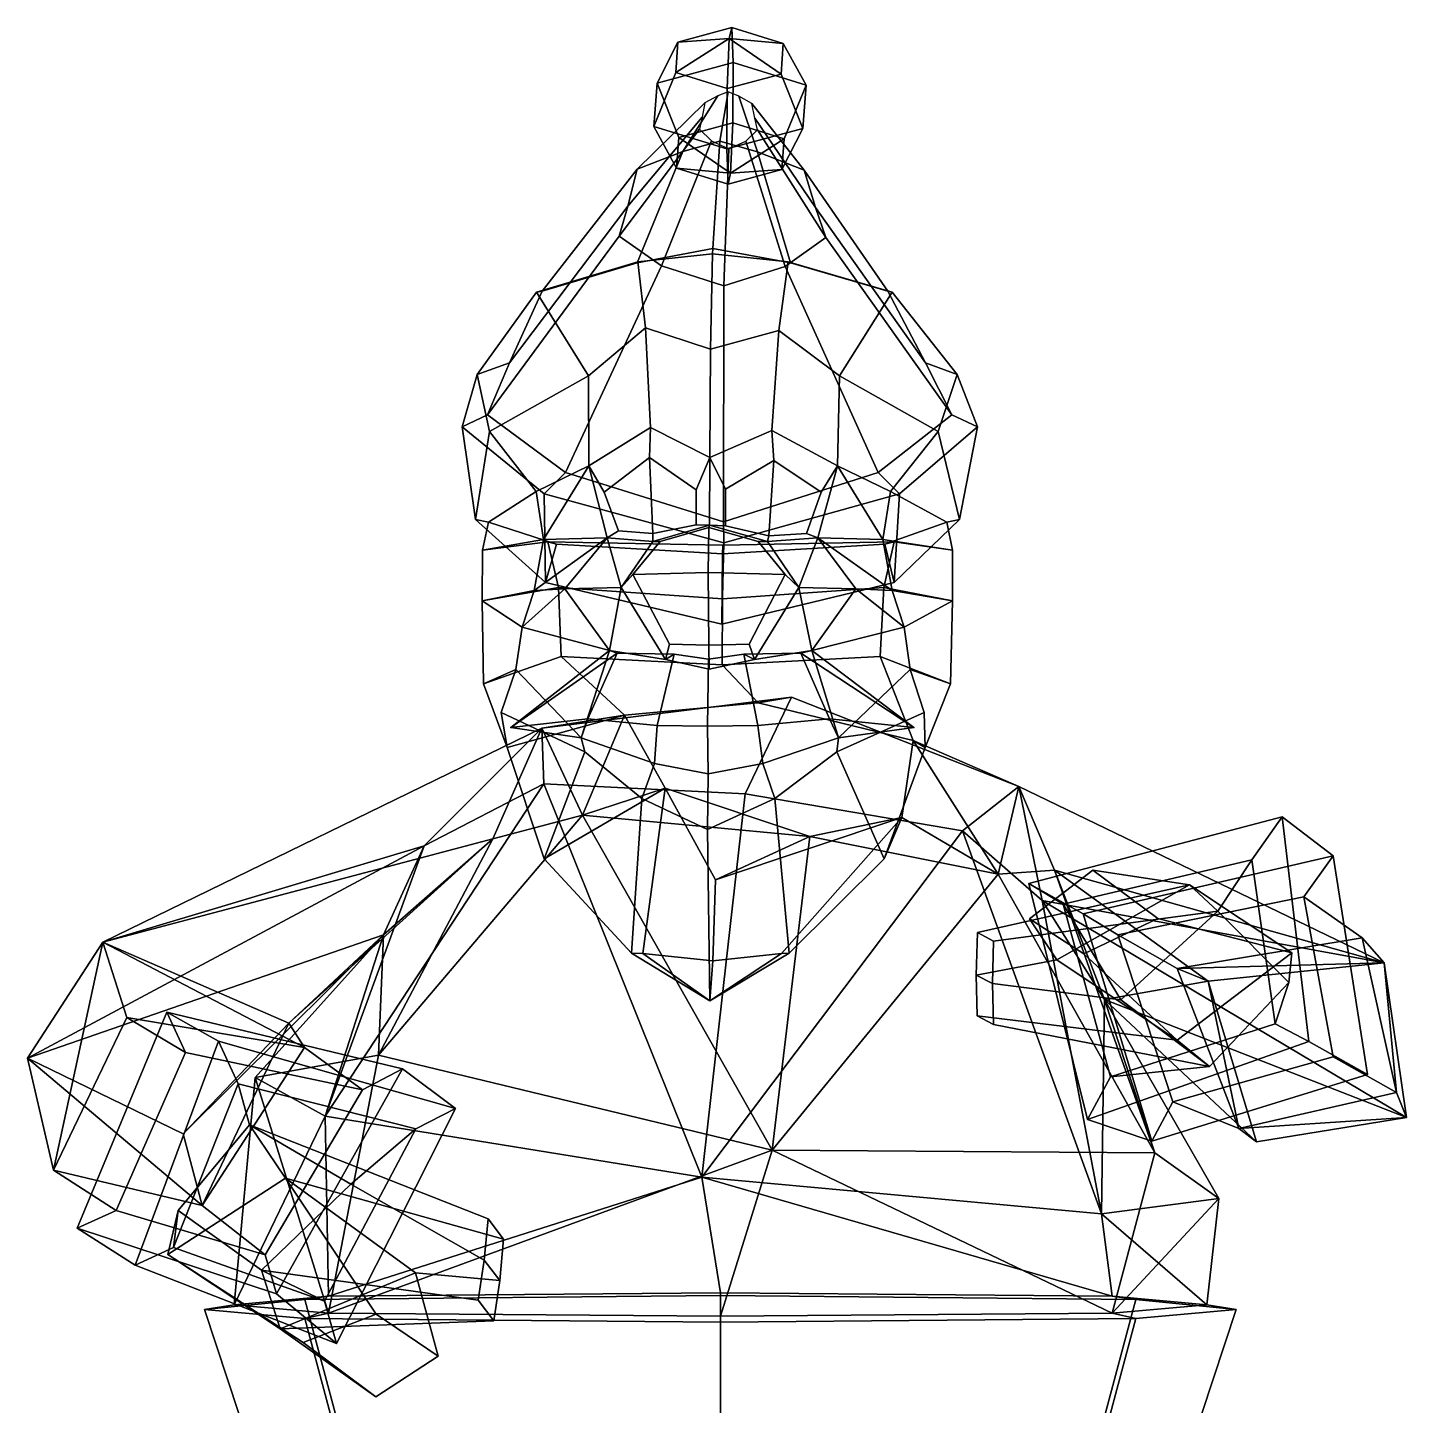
# Model space of a CAD drawing. Extents: x -183 to 173, y -148 to 388.
# Drawn here: x -182.5 to 173.4, y 32.9 to 388.4 of the extents above; entities that cross this region are included whole.
import ezdxf

# ---------------------------------------------------------------- set-up
doc = ezdxf.new("R2010")
doc.units = 0

msp = doc.modelspace()

# ---------------------------------------------------------------- linework, layer by layer
for p in [(-57.763596, 207.802673, 108.429733), (46.193691, 207.802673, 111.631088)]:
    msp.add_point(p)
for points in [[(-14.665961, 384.682983, -28.622747), (-0.774449, 388.431488, -34.444443), (-0.414084, 379.385986, -47.337162), (-20.059666, 374.084808, -39.104107)], [(-1.410165, 385.654297, -18.608929), (-0.774449, 388.431488, -34.444443), (-14.665961, 384.682983, -28.622747)], [(-1.410165, 385.654297, -18.608929), (12.529898, 384.30484, -27.597292), (-0.774449, 388.431488, -34.444443)], [(12.529898, 384.30484, -27.597292), (18.401079, 373.550049, -37.653893), (-0.414084, 379.385986, -47.337162), (-0.774449, 388.431488, -34.444443)], [(-20.890083, 362.947693, -21.187737), (-15.253153, 376.807861, -15.95401), (-14.665961, 384.682983, -28.622747), (-20.059666, 374.084808, -39.104107)], [(-1.948836, 372.681244, -9.106914), (-1.410165, 385.654297, -18.608929), (-15.253153, 376.807861, -15.95401)], [(-15.253153, 376.807861, -15.95401), (-1.410165, 385.654297, -18.608929), (-14.665961, 384.682983, -28.622747)], [(-1.948836, 372.681244, -9.106914), (11.942706, 376.429718, -14.928555), (-1.410165, 385.654297, -18.608929)], [(11.942706, 376.429718, -14.928555), (12.529898, 384.30484, -27.597292), (-1.410165, 385.654297, -18.608929)], [(17.57066, 362.412903, -19.737524), (18.401079, 373.550049, -37.653893), (12.529898, 384.30484, -27.597292), (11.942706, 376.429718, -14.928555)], [(-14.431678, 360.067963, -43.913025), (-20.059666, 374.084808, -39.104107), (-0.414084, 379.385986, -47.337162), (-0.540166, 363.816467, -49.734718)], [(12.764179, 359.689819, -42.887569), (-0.540166, 363.816467, -49.734718), (-0.414084, 379.385986, -47.337162), (18.401079, 373.550049, -37.653893)], [(-2.074917, 357.111755, -11.504498), (-1.948836, 372.681244, -9.106914), (-15.253153, 376.807861, -15.95401), (-20.890083, 362.947693, -21.187737)], [(-20.890083, 362.947693, -21.187737), (-20.059666, 374.084808, -39.104107), (-14.431678, 360.067963, -43.913025), (-15.01887, 352.192841, -31.244287)], [(-2.074917, 357.111755, -11.504498), (17.57066, 362.412903, -19.737524), (11.942706, 376.429718, -14.928555), (-1.948836, 372.681244, -9.106914)], [(-4.37944, 370.825378, -17.137192), (-7.699285, 369.038971, -18.415272), (-25.207827, 351.890045, 28.787086), (-13.413349, 356.475525, 34.154537)], [(-1.696675, 371.857574, -16.363199), (-4.37944, 370.825378, -17.137192), (-13.413349, 356.475525, 34.154537), (-3.867785, 359.135712, 37.376846)], [(-1.696675, 371.857574, -16.363199), (-3.867785, 359.135712, 37.376846), (5.827796, 356.36087, 34.80405), (1.007055, 370.750488, -16.934086)], [(1.007055, 370.750488, -16.934086), (5.827796, 356.36087, 34.80405), (17.879326, 351.633331, 30.241556), (4.362823, 368.871246, -17.960455)], [(17.57066, 362.412903, -19.737524), (12.176987, 351.814697, -30.21883), (12.764179, 359.689819, -42.887569), (18.401079, 373.550049, -37.653893)], [(-7.699285, 369.038971, -18.415272), (-8.411701, 365.274353, -20.816711), (-27.620081, 342.315125, 18.470539), (-25.207827, 351.890045, 28.787086)], [(4.362823, 368.871246, -17.960455), (17.879326, 351.633331, 30.241556), (20.82102, 342.026489, 20.105738), (5.149226, 365.085785, -20.305378)], [(-8.411701, 365.274353, -20.816711), (-9.067967, 362.23877, -22.756891), (-29.857391, 334.593292, 10.138931), (-27.620081, 342.315125, 18.470539)], [(-1.078848, 350.843384, -40.232655), (-14.431678, 360.067963, -43.913025), (-0.540166, 363.816467, -49.734718)], [(-1.078848, 350.843384, -40.232655), (-0.540166, 363.816467, -49.734718), (12.764179, 359.689819, -42.887569)], [(5.149226, 365.085785, -20.305378), (20.82102, 342.026489, 20.105738), (23.485409, 334.275482, 11.939594), (5.865175, 362.031128, -22.193817)], [(-9.067967, 362.23877, -22.756891), (-6.040274, 359.220398, -24.515091), (-18.937603, 326.966949, 2.437042), (-29.857391, 334.593292, 10.138931)], [(-2.074917, 357.111755, -11.504498), (-20.890083, 362.947693, -21.187737), (-15.01887, 352.192841, -31.244287), (-1.714552, 348.066223, -24.39719)], [(-15.01887, 352.192841, -31.244287), (-14.431678, 360.067963, -43.913025), (-1.078848, 350.843384, -40.232655)], [(-2.074917, 357.111755, -11.504498), (-1.714552, 348.066223, -24.39719), (12.176987, 351.814697, -30.21883), (17.57066, 362.412903, -19.737524)], [(12.176987, 351.814697, -30.21883), (-1.078848, 350.843384, -40.232655), (12.764179, 359.689819, -42.887569)], [(5.865175, 362.031128, -22.193817), (23.485409, 334.275482, 11.939594), (12.983082, 326.776764, 3.51457), (2.895817, 359.096161, -24.178144)], [(-49.733017, 320.393585, 73.479614), (-25.21385, 327.722839, 84.940117), (-13.413349, 356.475525, 34.154537), (-25.207827, 351.890045, 28.787086)], [(-5.633788, 331.404694, 92.005562), (-3.867785, 359.135712, 37.376846), (-13.413349, 356.475525, 34.154537), (-25.21385, 327.722839, 84.940117)], [(-6.040274, 359.220398, -24.515091), (-1.552576, 357.152924, -25.607298), (-2.836637, 321.777069, -2.456489), (-18.937603, 326.966949, 2.437042)], [(-5.633788, 331.404694, 92.005562), (14.343919, 327.722839, 86.158295), (5.827796, 356.36087, 34.80405), (-3.867785, 359.135712, 37.376846)], [(2.895817, 359.096161, -24.178144), (12.983082, 326.776764, 3.51457), (-2.836637, 321.777069, -2.456489), (-1.552576, 357.152924, -25.607298)], [(39.521812, 320.393585, 76.228218), (17.879326, 351.633331, 30.241556), (5.827796, 356.36087, 34.80405), (14.343919, 327.722839, 86.158295)], [(-58.111385, 301.916931, 51.838196), (-49.733017, 320.393585, 73.479614), (-25.207827, 351.890045, 28.787086), (-27.620081, 342.315125, 18.470539)], [(-1.714552, 348.066223, -24.39719), (-15.01887, 352.192841, -31.244287), (-1.078848, 350.843384, -40.232655)], [(-1.714552, 348.066223, -24.39719), (-1.078848, 350.843384, -40.232655), (12.176987, 351.814697, -30.21883)], [(49.215935, 301.916901, 55.143341), (20.82102, 342.026489, 20.105738), (17.879326, 351.633331, 30.241556), (39.521812, 320.393585, 76.228218)], [(-63.795689, 288.49353, 32.724415), (-58.111385, 301.916931, 51.838196), (-27.620081, 342.315125, 18.470539), (-29.857391, 334.593292, 10.138931)], [(56.065571, 288.4935, 36.415539), (23.485409, 334.275482, 11.939594), (20.82102, 342.026489, 20.105738), (49.215935, 301.916901, 55.143341)], [(-43.734264, 273.62616, 17.649656), (-63.795689, 288.49353, 32.724415), (-29.857391, 334.593292, 10.138931), (-18.937603, 326.966949, 2.437042)], [(-5.779054, 330.073425, 96.722786), (-5.633788, 331.404694, 92.005562), (-25.21385, 327.722839, 84.940117), (-24.991432, 327.950592, 90.344574)], [(-5.779054, 330.073425, 96.722786), (13.789377, 327.950592, 91.538826), (14.343919, 327.722839, 86.158295), (-5.633788, 331.404694, 92.005562)], [(36.969723, 273.62616, 20.134935), (12.983082, 326.776764, 3.51457), (23.485409, 334.275482, 11.939594), (56.065571, 288.4935, 36.415539)], [(-23.049641, 310.933472, 103.858185), (-24.991432, 327.950592, 90.344574), (-51.138714, 320.112152, 78.764809), (-37.794567, 298.526672, 97.269722)], [(-24.991432, 327.950592, 90.344574), (-25.21385, 327.722839, 84.940117), (-49.733017, 320.393585, 73.479614), (-51.138714, 320.112152, 78.764809)], [(-6.247563, 305.447083, 111.936508), (-5.779054, 330.073425, 96.722786), (-24.991432, 327.950592, 90.344574), (-23.049641, 310.933472, 103.858185)], [(-6.247563, 305.447083, 111.936508), (11.410066, 310.249695, 105.349007), (13.789377, 327.950592, 91.538826), (-5.779054, 330.073425, 96.722786)], [(11.410066, 310.249695, 105.349007), (27.013762, 298.526672, 99.265503), (40.59964, 320.112152, 81.58989), (13.789377, 327.950592, 91.538826)], [(13.789377, 327.950592, 91.538826), (40.59964, 320.112152, 81.58989), (39.521812, 320.393585, 76.228218), (14.343919, 327.722839, 86.158295)], [(-2.926732, 260.913422, 4.099665), (-43.734264, 273.62616, 17.649656), (-18.937603, 326.966949, 2.437042), (-2.836637, 321.777069, -2.456489)], [(-2.926732, 260.913422, 4.099665), (-2.836637, 321.777069, -2.456489), (12.983082, 326.776764, 3.51457), (36.969723, 273.62616, 20.134935)], [(-51.138714, 320.112152, 78.764809), (-49.733017, 320.393585, 73.479614), (-58.111385, 301.916931, 51.838196), (-66.501694, 298.949829, 54.685814)], [(40.59964, 320.112152, 81.58989), (57.415119, 298.949829, 58.501831), (49.215935, 301.916901, 55.143341), (39.521812, 320.393585, 76.228218)], [(-37.794567, 298.526672, 97.269722), (-51.138714, 320.112152, 78.764809), (-66.501694, 298.949829, 54.685814), (-63.323288, 284.214355, 82.955971)], [(27.013762, 298.526672, 99.265503), (52.503235, 284.214325, 86.52285), (57.415119, 298.949829, 58.501831), (40.59964, 320.112152, 81.58989)], [(-23.049641, 310.933472, 103.858185), (-37.794567, 298.526672, 97.269722), (-37.674686, 275.38208, 102.886467), (-21.788818, 285.242249, 113.879646)], [(-6.247563, 305.447083, 111.936508), (-23.049641, 310.933472, 103.858185), (-21.788818, 285.242249, 113.879646), (-6.419918, 277.47171, 117.533348)], [(-6.247563, 305.447083, 111.936508), (-6.419918, 277.47171, 117.533348), (9.544523, 284.460419, 114.96431), (11.410066, 310.249695, 105.349007)], [(11.410066, 310.249695, 105.349007), (9.544523, 284.460419, 114.96431), (26.548496, 275.38208, 104.86422), (27.013762, 298.526672, 99.265503)], [(-66.501694, 298.949829, 54.685814), (-58.111385, 301.916931, 51.838196), (-63.795689, 288.49353, 32.724415), (-70.346657, 285.394348, 32.511021)], [(57.415119, 298.949829, 58.501831), (62.617249, 285.394348, 36.605644), (56.065571, 288.4935, 36.415539), (49.215935, 301.916901, 55.143341)], [(-63.323288, 284.214355, 82.955971), (-66.501694, 298.949829, 54.685814), (-70.346657, 285.394348, 32.511021), (-66.963081, 261.473633, 52.568161)], [(-51.27343, 268.750305, 86.899651), (-37.674686, 275.38208, 102.886467), (-37.794567, 298.526672, 97.269722), (-63.323288, 284.214355, 82.955971)], [(40.23354, 268.750305, 89.717606), (52.503235, 284.214325, 86.52285), (27.013762, 298.526672, 99.265503), (26.548496, 275.38208, 104.86422)], [(52.503235, 284.214325, 86.52285), (58.005939, 261.473633, 56.41658), (62.617249, 285.394348, 36.605644), (57.415119, 298.949829, 58.501831)], [(-70.346657, 285.394348, 32.511021), (-63.795689, 288.49353, 32.724415), (-43.734264, 273.62616, 17.649656), (-49.228775, 268.098877, 16.45369)], [(62.617249, 285.394348, 36.605644), (42.527412, 268.098877, 19.27932), (36.969723, 273.62616, 20.134935), (56.065571, 288.4935, 36.415539)], [(-66.963081, 261.473633, 52.568161), (-70.346657, 285.394348, 32.511021), (-49.228775, 268.098877, 16.45369), (-48.824905, 245.246094, 32.426498)], [(-22.047392, 277.45752, 113.866714), (-21.788818, 285.242249, 113.879646), (-37.674686, 275.38208, 102.886467), (-33.690636, 268.586578, 104.139587)], [(-22.047392, 277.45752, 113.866714), (-9.968741, 269.18219, 116.301605), (-6.419918, 277.47171, 117.533348), (-21.788818, 285.242249, 113.879646)], [(58.005939, 261.473633, 56.41658), (41.141476, 245.246063, 35.19701), (42.527412, 268.098877, 19.27932), (62.617249, 285.394348, 36.605644)], [(-63.323288, 284.214355, 82.955971), (-66.963081, 261.473633, 52.568161), (-63.609589, 260.825653, 51.06192), (-51.27343, 268.750305, 86.899651)], [(10.060052, 276.752808, 114.690994), (9.544523, 284.460419, 114.96431), (-6.419918, 277.47171, 117.533348), (-2.354457, 269.31073, 116.709999)], [(10.060052, 276.752808, 114.690994), (22.334066, 268.57486, 103.357361), (26.548496, 275.38208, 104.86422), (9.544523, 284.460419, 114.96431)], [(52.503235, 284.214325, 86.52285), (40.23354, 268.750305, 89.717606), (54.751484, 260.825653, 54.706844), (58.005939, 261.473633, 56.41658)], [(-49.342075, 256.295074, 88.274399), (-37.674686, 275.38208, 102.886467), (-51.27343, 268.750305, 86.899651)], [(-32.920647, 256.776367, 108.684898), (-37.674686, 275.38208, 102.886467), (-49.342075, 256.295074, 88.274399)], [(-30.050776, 258.562134, 107.676445), (-33.690636, 268.586578, 104.139587), (-37.674686, 275.38208, 102.886467), (-32.920647, 256.776367, 108.684898)], [(-21.123627, 257.895386, 113.087952), (-22.047392, 277.45752, 113.866714), (-33.690636, 268.586578, 104.139587), (-30.050776, 258.562134, 107.676445)], [(-9.968741, 269.18219, 116.301605), (-22.047392, 277.45752, 113.866714), (-21.123627, 257.895386, 113.087952), (-10.009377, 260.121613, 117.621185)], [(-10.009377, 260.121613, 117.621185), (-6.524918, 260.042236, 120.94297), (-6.419918, 277.47171, 117.533348), (-9.968741, 269.18219, 116.301605)], [(-2.401805, 259.873718, 118.247513), (-2.354457, 269.31073, 116.709999), (-6.419918, 277.47171, 117.533348), (-6.524918, 260.042236, 120.94297)], [(-2.354457, 269.31073, 116.709999), (-2.401805, 259.873718, 118.247513), (8.781822, 257.250854, 113.411308), (10.060052, 276.752808, 114.690994)], [(8.781822, 257.250854, 113.411308), (18.534462, 257.916504, 107.378403), (22.334066, 268.57486, 103.357361), (10.060052, 276.752808, 114.690994)], [(18.534462, 257.916504, 107.378403), (21.446678, 256.776367, 110.359138), (26.548496, 275.38208, 104.86422), (22.334066, 268.57486, 103.357361)], [(21.446678, 256.776367, 110.359138), (38.221256, 256.295074, 90.970909), (26.548496, 275.38208, 104.86422)], [(38.221256, 256.295074, 90.970909), (40.23354, 268.750305, 89.717606), (26.548496, 275.38208, 104.86422)], [(-49.228775, 268.098877, 16.45369), (-43.734264, 273.62616, 17.649656), (-2.926732, 260.913422, 4.099665), (-2.867269, 255.430573, 2.168707)], [(42.527412, 268.098877, 19.27932), (-2.867269, 255.430573, 2.168707), (-2.926732, 260.913422, 4.099665), (36.969723, 273.62616, 20.134935)], [(-51.27343, 268.750305, 86.899651), (-63.609589, 260.825653, 51.06192), (-65.133423, 253.585815, 51.669468), (-49.342075, 256.295074, 88.274399)], [(-48.824905, 245.246094, 32.426498), (-49.228775, 268.098877, 16.45369), (-2.867269, 255.430573, 2.168707), (-3.331119, 234.490295, 17.231268)], [(41.141476, 245.246063, 35.19701), (-3.331119, 234.490295, 17.231268), (-2.867269, 255.430573, 2.168707), (42.527412, 268.098877, 19.27932)], [(40.23354, 268.750305, 89.717606), (38.221256, 256.295074, 90.970909), (56.235039, 253.585815, 55.407005), (54.751484, 260.825653, 54.706844)], [(-66.963081, 261.473633, 52.568161), (-48.824905, 245.246094, 32.426498), (-46.049946, 255.138611, 26.334406), (-63.609589, 260.825653, 51.06192)], [(-65.133423, 253.585815, 51.669468), (-63.609589, 260.825653, 51.06192), (-46.049946, 255.138611, 26.334406), (-48.237137, 255.701111, 22.234213)], [(-21.123627, 257.895386, 113.087952), (-21.161768, 255.826233, 115.395149), (-6.524918, 260.042236, 120.94297), (-10.009377, 260.121613, 117.621185)], [(-6.71127, 259.411011, 135.388733), (-6.524918, 260.042236, 120.94297), (-21.161768, 255.826233, 115.395149), (-19.225603, 255.797424, 131.669815)], [(-6.71127, 259.411011, 135.388733), (6.00818, 255.797424, 132.446884), (8.425563, 255.826233, 116.30629), (-6.524918, 260.042236, 120.94297)], [(8.781822, 257.250854, 113.411308), (-2.401805, 259.873718, 118.247513), (-6.524918, 260.042236, 120.94297), (8.425563, 255.826233, 116.30629)], [(58.005939, 261.473633, 56.41658), (54.751484, 260.825653, 54.706844), (38.746632, 255.138611, 28.945713), (41.141476, 245.246063, 35.19701)], [(56.235039, 253.585815, 55.407005), (41.181965, 255.701111, 24.987871), (38.746632, 255.138611, 28.945713), (54.751484, 260.825653, 54.706844)], [(-49.342075, 256.295074, 88.274399), (-65.133423, 253.585815, 51.669468), (-65.243423, 240.523987, 54.533901), (-51.799145, 243.205963, 88.733574)], [(-51.799145, 243.205963, 88.733574), (-32.920647, 256.776367, 108.684898), (-49.342075, 256.295074, 88.274399)], [(-43.864357, 243.605652, 112.220879), (-32.920647, 256.776367, 108.684898), (-51.799145, 243.205963, 88.733574)], [(-43.864357, 243.605652, 112.220879), (-29.332556, 243.917603, 115.69207), (-32.920647, 256.776367, 108.684898)], [(-21.123627, 257.895386, 113.087952), (-30.050776, 258.562134, 107.676445), (-32.920647, 256.776367, 108.684898), (-21.161768, 255.826233, 115.395149)], [(-29.332556, 243.917603, 115.69207), (-21.161768, 255.826233, 115.395149), (-32.920647, 256.776367, 108.684898)], [(-6.857255, 247.826416, 140.129303), (-6.71127, 259.411011, 135.388733), (-19.225603, 255.797424, 131.669815), (-26.349178, 247.307465, 133.095139)], [(-6.857255, 247.826416, 140.129303), (13.030555, 247.307465, 134.307831), (6.00818, 255.797424, 132.446884), (-6.71127, 259.411011, 135.388733)], [(8.781822, 257.250854, 113.411308), (8.425563, 255.826233, 116.30629), (21.446678, 256.776367, 110.359138), (18.534462, 257.916504, 107.378403)], [(16.562599, 243.917603, 117.105408), (21.446678, 256.776367, 110.359138), (8.425563, 255.826233, 116.30629)], [(31.280451, 243.605652, 114.534966), (21.446678, 256.776367, 110.359138), (16.562599, 243.917603, 117.105408)], [(31.280451, 243.605652, 114.534966), (40.64542, 243.205963, 91.580406), (21.446678, 256.776367, 110.359138)], [(40.64542, 243.205963, 91.580406), (38.221256, 256.295074, 90.970909), (21.446678, 256.776367, 110.359138)], [(38.221256, 256.295074, 90.970909), (40.64542, 243.205963, 91.580406), (56.168583, 240.523987, 58.272781), (56.235039, 253.585815, 55.407005)], [(-65.243423, 240.523987, 54.533901), (-65.133423, 253.585815, 51.669468), (-48.237137, 255.701111, 22.234213), (-45.466896, 243.942383, 21.449591)], [(-48.824905, 245.246094, 32.426498), (-3.331119, 234.490295, 17.231268), (-3.139555, 252.663696, 11.010733), (-46.049946, 255.138611, 26.334406)], [(-48.237137, 255.701111, 22.234213), (-46.049946, 255.138611, 26.334406), (-3.139555, 252.663696, 11.010733), (-3.064239, 254.837891, 8.565076)], [(-45.466896, 243.942383, 21.449591), (-48.237137, 255.701111, 22.234213), (-3.064239, 254.837891, 8.565076), (-3.131433, 241.057098, 10.747564)], [(-26.349178, 247.307465, 133.095139), (-19.225603, 255.797424, 131.669815), (-21.161768, 255.826233, 115.395149), (-29.332556, 243.917603, 115.69207)], [(41.141476, 245.246063, 35.19701), (38.746632, 255.138611, 28.945713), (-3.139555, 252.663696, 11.010733), (-3.331119, 234.490295, 17.231268)], [(41.181965, 255.701111, 24.987871), (-3.064239, 254.837891, 8.565076), (-3.139555, 252.663696, 11.010733), (38.746632, 255.138611, 28.945713)], [(38.465256, 243.942383, 24.034279), (-3.131433, 241.057098, 10.747564), (-3.064239, 254.837891, 8.565076), (41.181965, 255.701111, 24.987871)], [(13.030555, 247.307465, 134.307831), (16.562599, 243.917603, 117.105408), (8.425563, 255.826233, 116.30629), (6.00818, 255.797424, 132.446884)], [(56.168583, 240.523987, 58.272781), (38.465256, 243.942383, 24.034279), (41.181965, 255.701111, 24.987871), (56.235039, 253.585815, 55.407005)], [(-16.809267, 229.330719, 129.486862), (-26.349178, 247.307465, 133.095139), (-29.332556, 243.917603, 115.69207), (-17.868303, 225.342957, 116.769836)], [(-6.700863, 229.083679, 135.050797), (-6.857255, 247.826416, 140.129303), (-26.349178, 247.307465, 133.095139), (-16.809267, 229.330719, 129.486862)], [(-6.700863, 229.083679, 135.050797), (3.730745, 229.330719, 130.119385), (13.030555, 247.307465, 134.307831), (-6.857255, 247.826416, 140.129303)], [(3.730745, 229.330719, 130.119385), (5.053752, 225.342957, 117.475723), (16.562599, 243.917603, 117.105408), (13.030555, 247.307465, 134.307831)], [(-64.883881, 219.070618, 57.035034), (-65.243423, 240.523987, 54.533901), (-45.466896, 243.942383, 21.449591), (-44.793007, 226.131714, 25.320427)], [(-51.799145, 243.205963, 88.733574), (-65.243423, 240.523987, 54.533901), (-54.861992, 233.666504, 88.581627)], [(-54.861992, 233.666504, 88.581627), (-43.864357, 243.605652, 112.220879), (-51.799145, 243.205963, 88.733574)], [(-32.302834, 227.650818, 110.290283), (-43.864357, 243.605652, 112.220879), (-54.861992, 233.666504, 88.581627)], [(-44.793007, 226.131714, 25.320427), (-45.466896, 243.942383, 21.449591), (-3.131433, 241.057098, 10.747564), (-3.295607, 223.952759, 16.07868)], [(-32.302834, 227.650818, 110.290283), (-29.332556, 243.917603, 115.69207), (-43.864357, 243.605652, 112.220879)], [(-17.868303, 225.342957, 116.769836), (-29.332556, 243.917603, 115.69207), (-32.302834, 227.650818, 110.290283)], [(37.554466, 226.131714, 27.856314), (-3.295607, 223.952759, 16.07868), (-3.131433, 241.057098, 10.747564), (38.465256, 243.942383, 24.034279)], [(5.053752, 225.342957, 117.475723), (19.859629, 227.650818, 111.896622), (16.562599, 243.917603, 117.105408)], [(19.859629, 227.650818, 111.896622), (31.280451, 243.605652, 114.534966), (16.562599, 243.917603, 117.105408)], [(19.859629, 227.650818, 111.896622), (43.711815, 233.666504, 91.617203), (31.280451, 243.605652, 114.534966)], [(43.711815, 233.666504, 91.617203), (40.64542, 243.205963, 91.580406), (31.280451, 243.605652, 114.534966)], [(55.65583, 219.070618, 60.747051), (37.554466, 226.131714, 27.856314), (38.465256, 243.942383, 24.034279), (56.168583, 240.523987, 58.272781)], [(40.64542, 243.205963, 91.580406), (43.711815, 233.666504, 91.617203), (56.168583, 240.523987, 58.272781)], [(-56.490074, 222.760925, 89.282333), (-54.861992, 233.666504, 88.581627), (-65.243423, 240.523987, 54.533901), (-64.883881, 219.070618, 57.035034)], [(45.293694, 222.760925, 92.416763), (55.65583, 219.070618, 60.747051), (56.168583, 240.523987, 58.272781), (43.711815, 233.666504, 91.617203)], [(-56.490074, 222.760925, 89.282333), (-39.638184, 205.18634, 117.563263), (-32.302834, 227.650818, 110.290283), (-54.861992, 233.666504, 88.581627)], [(45.293694, 222.760925, 92.416763), (43.711815, 233.666504, 91.617203), (19.859629, 227.650818, 111.896622), (26.733559, 205.18634, 119.607178)], [(-6.700863, 229.083679, 135.050797), (-16.809267, 229.330719, 129.486862), (-17.868303, 225.342957, 116.769836), (-6.59372, 222.869263, 123.177162)], [(-6.700863, 229.083679, 135.050797), (-6.59372, 222.869263, 123.177162), (5.053752, 225.342957, 117.475723), (3.730745, 229.330719, 130.119385)], [(-58.711411, 202.696777, 62.20034), (-64.883881, 219.070618, 57.035034), (-44.793007, 226.131714, 25.320427), (-28.451391, 211.037506, 37.910324)], [(-30.370394, 226.964844, 124.411842), (-32.302834, 227.650818, 110.290283), (-57.763596, 207.802673, 108.429733)], [(-57.763596, 207.802673, 108.429733), (-32.302834, 227.650818, 110.290283), (-39.638184, 205.18634, 117.563263)], [(-37.945103, 210.064758, 127.463127), (-30.370394, 226.964844, 124.411842), (-57.763596, 207.802673, 108.429733)], [(-28.451391, 211.037506, 37.910324), (-44.793007, 226.131714, 25.320427), (-3.295607, 223.952759, 16.07868), (6.033244, 214.147217, 11.778603)], [(-15.684011, 226.709045, 124.994843), (-30.370394, 226.964844, 124.411842), (-37.945103, 210.064758, 127.463127), (-20.010071, 208.330078, 136.789963)], [(-30.370394, 226.964844, 124.411842), (-15.684011, 226.709045, 124.994843), (-17.868303, 225.342957, 116.769836), (-32.302834, 227.650818, 110.290283)], [(-20.010071, 208.330078, 136.789963), (-7.046583, 208.162659, 137.882919), (-6.745018, 225.440796, 128.090256), (-15.684011, 226.709045, 124.994843)], [(-6.745018, 225.440796, 128.090256), (-6.59372, 222.869263, 123.177162), (-17.868303, 225.342957, 116.769836), (-15.684011, 226.709045, 124.994843)], [(5.959591, 208.330078, 137.589691), (2.367502, 226.709045, 125.550743), (-6.745018, 225.440796, 128.090256), (-7.046583, 208.162659, 137.882919)], [(-6.745018, 225.440796, 128.090256), (2.367502, 226.709045, 125.550743), (5.053752, 225.342957, 117.475723), (-6.59372, 222.869263, 123.177162)], [(46.049538, 204.45108, 34.117733), (6.033244, 214.147217, 11.778603), (-3.295607, 223.952759, 16.07868), (37.554466, 226.131714, 27.856314)], [(17.06193, 226.964844, 125.872513), (19.859629, 227.650818, 111.896622), (5.053752, 225.342957, 117.475723), (2.367502, 226.709045, 125.550743)], [(2.367502, 226.709045, 125.550743), (5.959591, 208.330078, 137.589691), (24.434536, 210.064758, 129.384109), (17.06193, 226.964844, 125.872513)], [(17.06193, 226.964844, 125.872513), (46.193691, 207.802673, 111.631088), (19.859629, 227.650818, 111.896622)], [(24.434536, 210.064758, 129.384109), (46.193691, 207.802673, 111.631088), (17.06193, 226.964844, 125.872513)], [(46.193691, 207.802673, 111.631088), (26.733559, 205.18634, 119.607178), (19.859629, 227.650818, 111.896622)], [(49.177212, 202.696777, 65.522766), (46.049538, 204.45108, 34.117733), (37.554466, 226.131714, 27.856314), (55.65583, 219.070618, 60.747051)], [(-58.711411, 202.696777, 62.20034), (-60.327122, 211.684204, 92.921089), (-56.490074, 222.760925, 89.282333), (-64.883881, 219.070618, 57.035034)], [(-56.490074, 222.760925, 89.282333), (-60.327122, 211.684204, 92.921089), (-38.68354, 201.497406, 108.758255), (-39.638184, 205.18634, 117.563263)], [(45.293694, 222.760925, 92.416763), (26.733559, 205.18634, 119.607178), (26.32251, 201.497406, 110.760109), (48.899574, 211.684204, 96.284721)], [(49.177212, 202.696777, 65.522766), (55.65583, 219.070618, 60.747051), (45.293694, 222.760925, 92.416763), (48.899574, 211.684204, 96.284721)], [(14.659204, 215.653961, 3.418839), (2.709586, 190.726593, -43.129471), (-49.272877, 193.317627, -28.267334), (-49.823082, 207.62915, 7.544332)], [(14.659204, 215.653961, 3.418839), (-49.823082, 207.62915, 7.544332), (-28.451391, 211.037506, 37.910324), (6.033244, 214.147217, 11.778603)], [(14.659204, 215.653961, 3.418839), (73.303543, 192.585663, -3.874723), (58.753555, 181.158539, -36.851738), (2.709586, 190.726593, -43.129471)], [(6.033244, 214.147217, 11.778603), (46.049538, 204.45108, 34.117733), (73.303543, 192.585663, -3.874723), (14.659204, 215.653961, 3.418839)], [(-38.68354, 201.497406, 108.758255), (-60.327122, 211.684204, 92.921089), (-58.711411, 202.696777, 62.20034), (-49.177517, 173.927032, 80.026382)], [(-49.177517, 173.927032, 80.026382), (-58.711411, 202.696777, 62.20034), (-28.451391, 211.037506, 37.910324), (-17.925972, 192.134735, 70.026016)], [(-39.638184, 205.18634, 117.563263), (-37.945103, 210.064758, 127.463127), (-57.763596, 207.802673, 108.429733)], [(-49.823082, 207.62915, 7.544332), (-39.307575, 185.233215, 68.820747), (-28.451391, 211.037506, 37.910324)], [(-20.010071, 208.330078, 136.789963), (-37.945103, 210.064758, 127.463127), (-39.638184, 205.18634, 117.563263), (-20.721722, 198.525391, 127.358215)], [(-39.307575, 185.233215, 68.820747), (-17.925972, 192.134735, 70.026016), (-28.451391, 211.037506, 37.910324)], [(5.959591, 208.330078, 137.589691), (7.250244, 198.525391, 128.219604), (26.733559, 205.18634, 119.607178), (24.434536, 210.064758, 129.384109)], [(26.733559, 205.18634, 119.607178), (46.193691, 207.802673, 111.631088), (24.434536, 210.064758, 129.384109)], [(26.32251, 201.497406, 110.760109), (38.564522, 173.927032, 82.728394), (49.177212, 202.696777, 65.522766), (48.899574, 211.684204, 96.284721)], [(-62.446148, 179.122925, 52.480114), (-49.823082, 207.62915, 7.544332), (-163.146362, 152.382324, 43.961254)], [(-80.21508, 177.315521, -23.974808), (-163.146362, 152.382324, 43.961254), (-49.823082, 207.62915, 7.544332)], [(-80.21508, 177.315521, -23.974808), (-49.823082, 207.62915, 7.544332), (-49.272877, 193.317627, -28.267334)], [(-62.446148, 179.122925, 52.480114), (-39.307575, 185.233215, 68.820747), (-49.823082, 207.62915, 7.544332)], [(-7.046583, 208.162659, 137.882919), (-20.010071, 208.330078, 136.789963), (-20.721722, 198.525391, 127.358215), (-6.908698, 195.848999, 133.40538)], [(-7.046583, 208.162659, 137.882919), (-6.908698, 195.848999, 133.40538), (7.250244, 198.525391, 128.219604), (5.959591, 208.330078, 137.589691)], [(-23.9802, 189.493591, 129.783066), (-20.721722, 198.525391, 127.358215), (-39.638184, 205.18634, 117.563263), (-38.68354, 201.497406, 108.758255)], [(10.353339, 189.493591, 130.840363), (26.32251, 201.497406, 110.760109), (26.733559, 205.18634, 119.607178), (7.250244, 198.525391, 128.219604)], [(38.564522, 173.927032, 82.728394), (43.141537, 184.631714, 65.705635), (46.049538, 204.45108, 34.117733), (49.177212, 202.696777, 65.522766)], [(67.991219, 169.94754, 58.028927), (46.049538, 204.45108, 34.117733), (43.141537, 184.631714, 65.705635)], [(73.303543, 192.585663, -3.874723), (46.049538, 204.45108, 34.117733), (67.991219, 169.94754, 58.028927)], [(-26.674768, 149.622894, 113.804245), (-23.9802, 189.493591, 129.783066), (-38.68354, 201.497406, 108.758255), (-49.177517, 173.927032, 80.026382)], [(14.026005, 149.622894, 115.057625), (38.564522, 173.927032, 82.728394), (26.32251, 201.497406, 110.760109), (10.353339, 189.493591, 130.840363)], [(-7.022558, 181.492737, 137.102753), (-6.908698, 195.848999, 133.40538), (-20.721722, 198.525391, 127.358215), (-23.9802, 189.493591, 129.783066)], [(-7.022558, 181.492737, 137.102753), (10.353339, 189.493591, 130.840363), (7.250244, 198.525391, 128.219604), (-6.908698, 195.848999, 133.40538)], [(-105.71199, 107.502144, -44.839565), (-49.272877, 193.317627, -28.267334), (-8.537743, 91.755684, -87.753975)], [(-105.71199, 107.502144, -44.839565), (-80.21508, 177.315521, -23.974808), (-49.272877, 193.317627, -28.267334)], [(-8.537743, 91.755684, -87.753975), (-49.272877, 193.317627, -28.267334), (2.709586, 190.726593, -43.129471)], [(79.379143, 163.186279, -31.327459), (58.753555, 181.158539, -36.851738), (73.303543, 192.585663, -3.874723)], [(82.565155, 171.013702, 46.644562), (73.303543, 192.585663, -3.874723), (67.991219, 169.94754, 58.028927)], [(82.565155, 171.013702, 46.644562), (167.618454, 147.063049, 16.750595), (73.303543, 192.585663, -3.874723)], [(79.379143, 163.186279, -31.327459), (73.303543, 192.585663, -3.874723), (167.618454, 147.063049, 16.750595)], [(-26.674768, 149.622894, 113.804245), (-49.177517, 173.927032, 80.026382), (-17.925972, 192.134735, 70.026016), (-23.766911, 149.48175, 97.965126)], [(19.358969, 179.671143, 72.627403), (-17.925972, 192.134735, 70.026016), (-39.307575, 185.233215, 68.820747)], [(-6.444196, 137.292572, 118.321678), (-7.022558, 181.492737, 137.102753), (-23.9802, 189.493591, 129.783066), (-26.674768, 149.622894, 113.804245)], [(-23.766911, 149.48175, 97.965126), (-17.925972, 192.134735, 70.026016), (-5.00401, 168.498566, 71.554756), (-5.704902, 147.625, 94.31469)], [(-5.00401, 168.498566, 71.554756), (-17.925972, 192.134735, 70.026016), (19.358969, 179.671143, 72.627403)], [(-8.537743, 91.755684, -87.753975), (2.709586, 190.726593, -43.129471), (58.753555, 181.158539, -36.851738)], [(-6.444196, 137.292572, 118.321678), (14.026005, 149.622894, 115.057625), (10.353339, 189.493591, 130.840363), (-7.022558, 181.492737, 137.102753)], [(9.628016, 98.767525, 129.588486), (-39.307575, 185.233215, 68.820747), (-91.967903, 123.235664, 107.919449)], [(-91.967903, 123.235664, 107.919449), (-39.307575, 185.233215, 68.820747), (-62.446148, 179.122925, 52.480114)], [(9.628016, 98.767525, 129.588486), (19.358969, 179.671143, 72.627403), (-39.307575, 185.233215, 68.820747)], [(12.098264, 149.48175, 99.069595), (-5.704902, 147.625, 94.31469), (-5.00401, 168.498566, 71.554756), (43.141537, 184.631714, 65.705635)], [(-5.00401, 168.498566, 71.554756), (19.358969, 179.671143, 72.627403), (43.141537, 184.631714, 65.705635)], [(14.026005, 149.622894, 115.057625), (12.098264, 149.48175, 99.069595), (43.141537, 184.631714, 65.705635), (38.564522, 173.927032, 82.728394)], [(19.358969, 179.671143, 72.627403), (67.991219, 169.94754, 58.028927), (43.141537, 184.631714, 65.705635)], [(89.886887, 159.728302, 72.255058), (75.91172, 167.551544, 101.250809), (141.331894, 184.75238, 128.634171), (154.476044, 174.695282, 100.785477)], [(75.91172, 167.551544, 101.250809), (84.729279, 162.236023, 107.292091), (133.487427, 173.653687, 127.876167), (141.331894, 184.75238, 128.634171)], [(148.152481, 126.75457, 149.943359), (141.331894, 184.75238, 128.634171), (133.487427, 173.653687, 127.876167), (139.457123, 131.329224, 144.180389)], [(148.152481, 126.75457, 149.943359), (163.307953, 118.264763, 121.743172), (154.476044, 174.695282, 100.785477), (141.331894, 184.75238, 128.634171)], [(-62.446148, 179.122925, 52.480114), (-163.146362, 152.382324, 43.961254), (-115.106331, 131.548767, 52.434654)], [(-90.71125, 154.338196, 14.522133), (-62.446148, 179.122925, 52.480114), (-115.106331, 131.548767, 52.434654)], [(-91.967903, 123.235664, 107.919449), (-62.446148, 179.122925, 52.480114), (-90.71125, 154.338196, 14.522133)], [(94.701439, 82.35659, -62.592533), (-8.537743, 91.755684, -87.753975), (58.753555, 181.158539, -36.851738)], [(9.628016, 98.767525, 129.588486), (67.991219, 169.94754, 58.028927), (19.358969, 179.671143, 72.627403)], [(94.701439, 82.35659, -62.592533), (58.753555, 181.158539, -36.851738), (79.379143, 163.186279, -31.327459)], [(-80.21508, 177.315521, -23.974808), (-182.547699, 122.526283, 18.719011), (-163.146362, 152.382324, 43.961254)], [(-90.71125, 154.338196, 14.522133), (-182.547699, 122.526283, 18.719011), (-80.21508, 177.315521, -23.974808)], [(-105.71199, 107.502144, -44.839565), (-90.71125, 154.338196, 14.522133), (-80.21508, 177.315521, -23.974808)], [(89.886887, 159.728302, 72.255058), (154.476044, 174.695282, 100.785477), (146.92807, 164.136566, 100.020966), (98.839539, 154.284698, 78.402527)], [(163.307953, 118.264763, 121.743172), (154.461548, 122.872917, 115.893524), (146.92807, 164.136566, 100.020966), (154.476044, 174.695282, 100.785477)], [(108.445526, 98.090111, 90.166481), (82.565155, 171.013702, 46.644562), (67.991219, 169.94754, 58.028927)], [(90.122269, 149.413361, 209.918991), (109.196518, 158.520966, 202.463623), (92.396431, 170.966248, 203.860626), (76.1092, 158.446594, 201.580292)], [(76.1092, 158.446594, 201.580292), (92.396431, 170.966248, 203.860626), (117.393669, 167.25061, 143.439041), (83.089615, 147.868195, 151.318924)], [(108.445526, 98.090111, 90.166481), (95.413414, 137.667358, 6.322378), (82.565155, 171.013702, 46.644562)], [(95.413414, 137.667358, 6.322378), (122.208549, 142.33316, 42.22876), (82.565155, 171.013702, 46.644562)], [(82.565155, 171.013702, 46.644562), (122.208549, 142.33316, 42.22876), (167.618454, 147.063049, 16.750595)], [(99.628441, 137.578461, 110.347084), (124.651367, 160.414948, 113.520622), (133.487427, 173.653687, 127.876167), (84.729279, 162.236023, 107.292091)], [(109.196518, 158.520966, 202.463623), (143.786804, 149.653412, 158.296158), (117.393669, 167.25061, 143.439041), (92.396431, 170.966248, 203.860626)], [(143.020859, 141.990997, 125.524658), (139.457123, 131.329224, 144.180389), (133.487427, 173.653687, 127.876167), (124.651367, 160.414948, 113.520622)], [(9.628016, 98.767525, 129.588486), (108.445526, 98.090111, 90.166481), (67.991219, 169.94754, 58.028927)], [(107.621452, 101.028084, 98.408974), (91.088333, 106.69413, 127.772339), (75.91172, 167.551544, 101.250809), (89.886887, 159.728302, 72.255058)], [(91.088333, 106.69413, 127.772339), (96.987602, 117.697884, 127.567352), (84.729279, 162.236023, 107.292091), (75.91172, 167.551544, 101.250809)], [(62.279896, 143.92749, 144.887878), (83.089615, 147.868195, 151.318924), (117.393669, 167.25061, 143.439041), (62.62706, 154.886597, 141.880722)], [(62.62706, 154.886597, 141.880722), (117.393669, 167.25061, 143.439041), (124.651367, 160.414948, 113.520622), (66.768639, 152.684937, 130.568527)], [(161.945557, 153.502869, 68.897888), (114.227913, 145.613068, 46.896057), (98.839539, 154.284698, 78.402527), (146.92807, 164.136566, 100.020966)], [(143.786804, 149.653412, 158.296158), (143.020859, 141.990997, 125.524658), (124.651367, 160.414948, 113.520622), (117.393669, 167.25061, 143.439041)], [(154.461548, 122.872917, 115.893524), (170.825104, 113.650566, 85.044342), (161.945557, 153.502869, 68.897888), (146.92807, 164.136566, 100.020966)], [(66.538025, 141.733856, 133.598099), (66.768639, 152.684937, 130.568527), (124.651367, 160.414948, 113.520622), (99.628441, 137.578461, 110.347084)], [(94.701439, 82.35659, -62.592533), (79.379143, 163.186279, -31.327459), (95.413414, 137.667358, 6.322378)], [(79.379143, 163.186279, -31.327459), (167.618454, 147.063049, 16.750595), (173.369797, 107.178474, 1.39566)], [(95.413414, 137.667358, 6.322378), (79.379143, 163.186279, -31.327459), (173.369797, 107.178474, 1.39566)], [(122.519188, 120.34127, 123.871292), (99.628441, 137.578461, 110.347084), (84.729279, 162.236023, 107.292091), (96.987602, 117.697884, 127.567352)], [(90.122269, 149.413361, 209.918991), (76.1092, 158.446594, 201.580292), (83.089615, 147.868195, 151.318924), (114.223816, 127.094597, 153.526169)], [(107.621452, 101.028084, 98.408974), (89.886887, 159.728302, 72.255058), (98.839539, 154.284698, 78.402527), (113.072258, 111.22184, 98.211845)], [(90.122269, 149.413361, 209.918991), (114.223816, 127.094597, 153.526169), (143.786804, 149.653412, 158.296158), (109.196518, 158.520966, 202.463623)], [(-142.347443, 102.959709, 24.593525), (-182.547699, 122.526283, 18.719011), (-90.71125, 154.338196, 14.522133)], [(-142.347443, 102.959709, 24.593525), (-90.71125, 154.338196, 14.522133), (-115.106331, 131.548767, 52.434654)], [(-91.967903, 123.235664, 107.919449), (-90.71125, 154.338196, 14.522133), (-123.763084, 117.521065, 25.149042)], [(-123.763084, 117.521065, 25.149042), (-90.71125, 154.338196, 14.522133), (-105.71199, 107.502144, -44.839565)], [(62.279896, 143.92749, 144.887878), (62.62706, 154.886597, 141.880722), (66.768639, 152.684937, 130.568527), (66.538025, 141.733856, 133.598099)], [(114.227913, 145.613068, 46.896057), (130.150803, 104.34565, 67.042496), (113.072258, 111.22184, 98.211845), (98.839539, 154.284698, 78.402527)], [(114.227913, 145.613068, 46.896057), (161.945557, 153.502869, 68.897888), (167.618454, 147.063049, 16.750595)], [(170.825104, 113.650566, 85.044342), (167.618454, 147.063049, 16.750595), (161.945557, 153.502869, 68.897888)], [(-175.859833, 93.554787, 88.956596), (-163.146362, 152.382324, 43.961254), (-182.547699, 122.526283, 18.719011)], [(-175.859833, 93.554787, 88.956596), (-156.893097, 132.963623, 92.825401), (-163.146362, 152.382324, 43.961254)], [(-111.101715, 125.247932, 67.000587), (-115.106331, 131.548767, 52.434654), (-163.146362, 152.382324, 43.961254)], [(-111.101715, 125.247932, 67.000587), (-163.146362, 152.382324, 43.961254), (-156.893097, 132.963623, 92.825401)], [(-6.444196, 137.292572, 118.321678), (-26.674768, 149.622894, 113.804245), (-23.766911, 149.48175, 97.965126)], [(-6.444196, 137.292572, 118.321678), (12.098264, 149.48175, 99.069595), (14.026005, 149.622894, 115.057625)], [(114.223816, 127.094597, 153.526169), (122.519188, 120.34127, 123.871292), (143.020859, 141.990997, 125.524658), (143.786804, 149.653412, 158.296158)], [(-6.444196, 137.292572, 118.321678), (-23.766911, 149.48175, 97.965126), (-5.704902, 147.625, 94.31469)], [(-6.444196, 137.292572, 118.321678), (-5.704902, 147.625, 94.31469), (12.098264, 149.48175, 99.069595)], [(62.605114, 133.422882, 148.077026), (114.223816, 127.094597, 153.526169), (83.089615, 147.868195, 151.318924), (62.279896, 143.92749, 144.887878)], [(114.227913, 145.613068, 46.896057), (167.618454, 147.063049, 16.750595), (122.208549, 142.33316, 42.22876)], [(170.825104, 113.650566, 85.044342), (173.369797, 107.178474, 1.39566), (167.618454, 147.063049, 16.750595)], [(62.605114, 133.422882, 148.077026), (62.279896, 143.92749, 144.887878), (66.538025, 141.733856, 133.598099), (66.769547, 131.215515, 136.733734)], [(130.150803, 104.34565, 67.042496), (114.227913, 145.613068, 46.896057), (122.208549, 142.33316, 42.22876)], [(66.769547, 131.215515, 136.733734), (66.538025, 141.733856, 133.598099), (99.628441, 137.578461, 110.347084), (122.519188, 120.34127, 123.871292)], [(134.668915, 100.891121, 22.433672), (122.208549, 142.33316, 42.22876), (95.413414, 137.667358, 6.322378)], [(122.519188, 120.34127, 123.871292), (96.987602, 117.697884, 127.567352), (139.457123, 131.329224, 144.180389), (143.020859, 141.990997, 125.524658)], [(130.150803, 104.34565, 67.042496), (122.208549, 142.33316, 42.22876), (134.668915, 100.891121, 22.433672)], [(124.961571, 86.313972, 3.116585), (94.701439, 82.35659, -62.592533), (95.413414, 137.667358, 6.322378)], [(108.445526, 98.090111, 90.166481), (124.961571, 86.313972, 3.116585), (95.413414, 137.667358, 6.322378)], [(134.668915, 100.891121, 22.433672), (95.413414, 137.667358, 6.322378), (173.369797, 107.178474, 1.39566)], [(-159.718765, 83.156929, 119.548111), (-141.74324, 123.958519, 124.394951), (-156.893097, 132.963623, 92.825401), (-175.859833, 93.554787, 88.956596)], [(-154.782593, 69.085518, 151.042419), (-133.234116, 126.856087, 158.952774), (-146.632813, 134.382446, 130.434494), (-169.742737, 78.586418, 123.06131)], [(-169.742737, 78.586418, 123.06131), (-146.632813, 134.382446, 130.434494), (-141.74324, 123.958519, 124.394951), (-159.718765, 83.156929, 119.548111)], [(-156.893097, 132.963623, 92.825401), (-141.74324, 123.958519, 124.394951), (-96.076431, 114.304008, 97.970406), (-111.101715, 125.247932, 67.000587)], [(-85.734856, 119.700569, 94.578735), (-146.632813, 134.382446, 130.434494), (-133.234116, 126.856087, 158.952774), (-72.125214, 109.538734, 123.017731)], [(-85.734856, 119.700569, 94.578735), (-96.076431, 114.304008, 97.970406), (-141.74324, 123.958519, 124.394951), (-146.632813, 134.382446, 130.434494)], [(62.605114, 133.422882, 148.077026), (66.769547, 131.215515, 136.733734), (122.519188, 120.34127, 123.871292), (114.223816, 127.094597, 153.526169)], [(-137.479584, 84.428017, 66.4021), (-142.347443, 102.959709, 24.593525), (-115.106331, 131.548767, 52.434654)], [(-137.479584, 84.428017, 66.4021), (-115.106331, 131.548767, 52.434654), (-111.101715, 125.247932, 67.000587)], [(91.088333, 106.69413, 127.772339), (148.152481, 126.75457, 149.943359), (139.457123, 131.329224, 144.180389), (96.987602, 117.697884, 127.567352)], [(-154.782593, 69.085518, 151.042419), (-144.91835, 73.622673, 147.598679), (-128.184128, 115.898872, 152.649719), (-133.234116, 126.856087, 158.952774)], [(-111.101715, 125.247932, 67.000587), (-96.076431, 114.304008, 97.970406), (-121.215599, 71.712257, 96.138939), (-137.479584, 84.428017, 66.4021)], [(-72.125214, 109.538734, 123.017731), (-133.234116, 126.856087, 158.952774), (-128.184128, 115.898872, 152.649719), (-82.299118, 104.269035, 126.367851)], [(107.621452, 101.028084, 98.408974), (163.307953, 118.264763, 121.743172), (148.152481, 126.75457, 149.943359), (91.088333, 106.69413, 127.772339)], [(-137.479584, 84.428017, 66.4021), (-175.859833, 93.554787, 88.956596), (-182.547699, 122.526283, 18.719011)], [(-137.479584, 84.428017, 66.4021), (-182.547699, 122.526283, 18.719011), (-142.347443, 102.959709, 24.593525)], [(-104.853256, 56.709328, 85.857658), (-91.967903, 123.235664, 107.919449), (-123.763084, 117.521065, 25.149042)], [(-104.853256, 56.709328, 85.857658), (9.628016, 98.767525, 129.588486), (-91.967903, 123.235664, 107.919449)], [(107.621452, 101.028084, 98.408974), (113.072258, 111.22184, 98.211845), (154.461548, 122.872917, 115.893524), (163.307953, 118.264763, 121.743172)], [(130.150803, 104.34565, 67.042496), (170.825104, 113.650566, 85.044342), (154.461548, 122.872917, 115.893524), (113.072258, 111.22184, 98.211845)], [(-104.853256, 56.709328, 85.857658), (-123.763084, 117.521065, 25.149042), (-129.243088, 58.832314, 11.197968)], [(-129.243088, 58.832314, 11.197968), (-123.763084, 117.521065, 25.149042), (-105.71199, 107.502144, -44.839565)], [(-118.333931, 61.645409, 91.238174), (-121.215599, 71.712257, 96.138939), (-96.076431, 114.304008, 97.970406), (-85.734856, 119.700569, 94.578735)], [(-118.333931, 61.645409, 91.238174), (-85.734856, 119.700569, 94.578735), (-72.125214, 109.538734, 123.017731), (-102.772087, 48.869759, 118.847359)], [(-143.704056, 83.144905, 140.468887), (-125.294533, 105.273857, 141.216476), (-128.184128, 115.898872, 152.649719), (-144.91835, 73.622673, 147.598679)], [(-99.112907, 89.98925, 124.641899), (-82.299118, 104.269035, 126.367851), (-128.184128, 115.898872, 152.649719), (-125.294533, 105.273857, 141.216476)], [(130.150803, 104.34565, 67.042496), (173.369797, 107.178474, 1.39566), (170.825104, 113.650566, 85.044342)], [(-129.243088, 58.832314, 11.197968), (-105.71199, 107.502144, -44.839565), (-104.853256, 61.073265, -67.609505)], [(-102.772087, 48.869759, 118.847359), (-72.125214, 109.538734, 123.017731), (-82.299118, 104.269035, 126.367851), (-105.898102, 59.736504, 124.145294)], [(-104.853256, 61.073265, -67.609505), (-105.71199, 107.502144, -44.839565), (-8.537743, 91.755684, -87.753975)], [(130.150803, 104.34565, 67.042496), (134.668915, 100.891121, 22.433672), (173.369797, 107.178474, 1.39566)], [(-146.324509, 71.779472, 176.198196), (-116.001587, 91.519081, 172.98381), (-125.294533, 105.273857, 141.216476), (-143.704056, 83.144905, 140.468887)], [(-64.723358, 70.377678, 148.591827), (-99.112907, 89.98925, 124.641899), (-125.294533, 105.273857, 141.216476), (-63.670631, 81.059563, 152.328445)], [(-59.685036, 75.770775, 163.446259), (-63.670631, 81.059563, 152.328445), (-125.294533, 105.273857, 141.216476), (-116.001587, 91.519081, 172.98381)], [(-122.181801, 67.753624, 125.929466), (-105.898102, 59.736504, 124.145294), (-82.299118, 104.269035, 126.367851), (-99.112907, 89.98925, 124.641899)], [(-104.853256, 56.709328, 85.857658), (-3.705488, 55.912422, 115.790398), (9.628016, 98.767525, 129.588486)], [(97.442276, 56.709328, 85.857658), (9.628016, 98.767525, 129.588486), (-3.705488, 55.912422, 115.790398)], [(97.442276, 56.709328, 85.857658), (108.445526, 98.090111, 90.166481), (9.628016, 98.767525, 129.588486)], [(97.442276, 56.709328, 85.857658), (124.961571, 86.313972, 3.116585), (108.445526, 98.090111, 90.166481)], [(-137.479584, 84.428017, 66.4021), (-121.215599, 71.712257, 96.138939), (-159.718765, 83.156929, 119.548111), (-175.859833, 93.554787, 88.956596)], [(-111.389816, 49.125648, 219.440918), (-92.527672, 56.390678, 227.625931), (-116.001587, 91.519081, 172.98381), (-146.324509, 71.779472, 176.198196)], [(-66.222084, 60.041298, 145.208603), (-122.181801, 67.753624, 125.929466), (-99.112907, 89.98925, 124.641899), (-64.723358, 70.377678, 148.591827)], [(-76.601822, 45.582863, 218.042068), (-82.398056, 67.055748, 167.979233), (-116.001587, 91.519081, 172.98381), (-92.527672, 56.390678, 227.625931)], [(-60.615021, 65.081291, 159.683273), (-59.685036, 75.770775, 163.446259), (-116.001587, 91.519081, 172.98381), (-82.398056, 67.055748, 167.979233)], [(-104.853256, 61.073265, -67.609505), (-8.537743, 91.755684, -87.753975), (-3.719802, 61.896202, -97.548653)], [(97.442284, 61.073265, -67.609505), (-3.719802, 61.896202, -97.548653), (-8.537743, 91.755684, -87.753975)], [(97.442284, 61.073265, -67.609505), (-8.537743, 91.755684, -87.753975), (94.701439, 82.35659, -62.592533)], [(121.83213, 58.832329, 11.197966), (94.701439, 82.35659, -62.592533), (124.961571, 86.313972, 3.116585)], [(97.442276, 56.709328, 85.857658), (121.83213, 58.832329, 11.197966), (124.961571, 86.313972, 3.116585)], [(-118.333931, 61.645409, 91.238174), (-169.742737, 78.586418, 123.06131), (-159.718765, 83.156929, 119.548111), (-121.215599, 71.712257, 96.138939)], [(-117.367249, 52.66346, 158.346497), (-146.324509, 71.779472, 176.198196), (-143.704056, 83.144905, 140.468887), (-122.181801, 67.753624, 125.929466)], [(-122.181801, 67.753624, 125.929466), (-143.704056, 83.144905, 140.468887), (-144.91835, 73.622673, 147.598679), (-105.898102, 59.736504, 124.145294)], [(121.83213, 58.832329, 11.197966), (97.442284, 61.073265, -67.609505), (94.701439, 82.35659, -62.592533)], [(-118.333931, 61.645409, 91.238174), (-102.772087, 48.869759, 118.847359), (-154.782593, 69.085518, 151.042419), (-169.742737, 78.586418, 123.06131)], [(-60.615021, 65.081291, 159.683273), (-64.723358, 70.377678, 148.591827), (-63.670631, 81.059563, 152.328445), (-59.685036, 75.770775, 163.446259)], [(-102.772087, 48.869759, 118.847359), (-105.898102, 59.736504, 124.145294), (-144.91835, 73.622673, 147.598679), (-154.782593, 69.085518, 151.042419)], [(-92.692833, 35.092018, 220.323822), (-111.389816, 49.125648, 219.440918), (-146.324509, 71.779472, 176.198196), (-117.367249, 52.66346, 158.346497)], [(-62.213516, 54.736305, 156.356583), (-117.367249, 52.66346, 158.346497), (-122.181801, 67.753624, 125.929466), (-66.222084, 60.041298, 145.208603)], [(-62.213516, 54.736305, 156.356583), (-66.222084, 60.041298, 145.208603), (-64.723358, 70.377678, 148.591827), (-60.615021, 65.081291, 159.683273)], [(-92.692833, 35.092018, 220.323822), (-117.367249, 52.66346, 158.346497), (-82.398056, 67.055748, 167.979233), (-76.601822, 45.582863, 218.042068)], [(-62.213516, 54.736305, 156.356583), (-60.615021, 65.081291, 159.683273), (-82.398056, 67.055748, 167.979233), (-117.367249, 52.66346, 158.346497)], [(-110.954102, 60.228218, -79.34671), (-136.869156, 57.657631, 11.053746), (-129.243088, 58.832314, 11.197968), (-104.853256, 61.073265, -67.609505)], [(-110.954102, 60.228218, -79.34671), (-104.853256, 61.073265, -67.609505), (-3.719802, 61.896202, -97.548653), (-3.705705, 61.231224, -113.158516)], [(-96.501556, 6.231316, -85.976112), (-110.954102, 60.228218, -79.34671), (-3.705705, 61.231224, -113.158516), (-3.705485, 6.272758, -119.905579)], [(103.543129, 60.228218, -79.34671), (-3.705705, 61.231224, -113.158516), (-3.719802, 61.896202, -97.548653), (97.442284, 61.073265, -67.609505)], [(89.090591, 6.231316, -85.976112), (-3.705485, 6.272758, -119.905579), (-3.705705, 61.231224, -113.158516), (103.543129, 60.228218, -79.34671)], [(103.543129, 60.228218, -79.34671), (97.442284, 61.073265, -67.609505), (121.83213, 58.832329, 11.197966), (129.458176, 57.657631, 11.053744)], [(-119.036377, 3.660721, 4.424347), (-136.869156, 57.657631, 11.053746), (-110.954102, 60.228218, -79.34671), (-96.501556, 6.231316, -85.976112)], [(-136.869156, 57.657631, 11.053746), (-110.954102, 55.296974, 94.071182), (-104.853256, 56.709328, 85.857658), (-129.243088, 58.832314, 11.197968)], [(-110.954102, 55.296974, 94.071182), (-136.869156, 57.657631, 11.053746), (-119.036377, 3.660721, 4.424347), (-96.501556, 1.300072, 87.44178)], [(111.625412, 3.660721, 4.424346), (89.090591, 6.231316, -85.976112), (103.543129, 60.228218, -79.34671), (129.458176, 57.657631, 11.053744)], [(103.543129, 55.296974, 94.071175), (89.090591, 1.300072, 87.44178), (111.625412, 3.660721, 4.424346), (129.458176, 57.657631, 11.053744)], [(129.458176, 57.657631, 11.053744), (121.83213, 58.832329, 11.197966), (97.442276, 56.709328, 85.857658), (103.543129, 55.296974, 94.071175)], [(-92.692833, 35.092018, 220.323822), (-76.601822, 45.582863, 218.042068), (-92.527672, 56.390678, 227.625931), (-111.389816, 49.125648, 219.440918)], [(-3.705488, 54.379112, 127.893036), (-3.705488, 55.912422, 115.790398), (-104.853256, 56.709328, 85.857658), (-110.954102, 55.296974, 94.071182)], [(-3.705486, -0.581673, 121.145294), (-3.705488, 54.379112, 127.893036), (-110.954102, 55.296974, 94.071182), (-96.501556, 1.300072, 87.44178)], [(-3.705488, 54.379112, 127.893036), (103.543129, 55.296974, 94.071175), (97.442276, 56.709328, 85.857658), (-3.705488, 55.912422, 115.790398)], [(-3.705486, -0.581673, 121.145294), (89.090591, 1.300072, 87.44178), (103.543129, 55.296974, 94.071175), (-3.705488, 54.379112, 127.893036)]]:
    msp.add_3dface(points)

doc.saveas('drawing.dxf')
